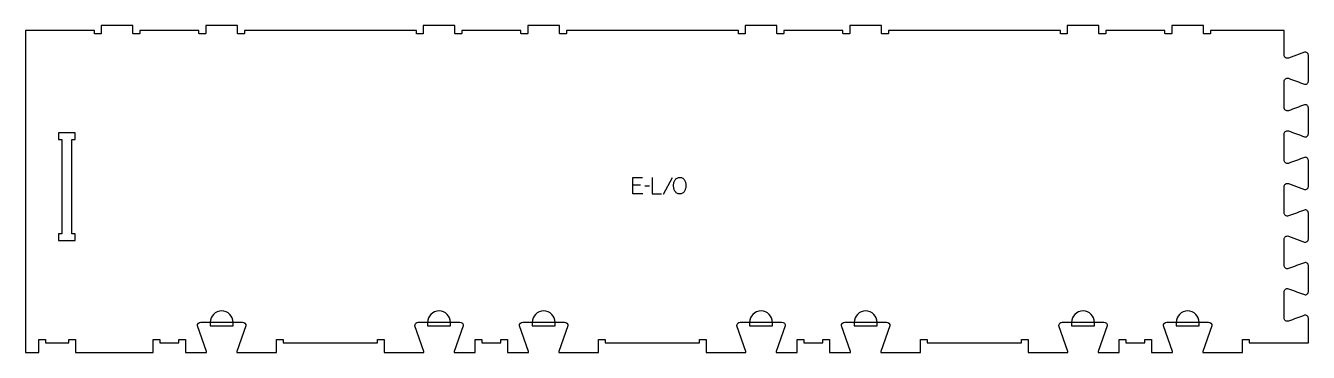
# Model space of a CAD drawing. Extents: x 0 to 2390, y 0 to 608.
import ezdxf

# ---------------------------------------------------------------- set-up
doc = ezdxf.new("R2010")
doc.units = 0
for name, color, linetype in [('1_ANYTOOL_1MMDEEP_LABELS_S', 2, 'CONTINUOUS'), ('3_ANYTOOL_CUTTHROUGH_INSID', 4, 'CONTINUOUS'), ('4_ANYTOOL_CUTTHROUGH_OUTSI', 5, 'CONTINUOUS'), ('5_ANYTOOL_HALF_MILL_9MM_IN', 3, 'CONTINUOUS')]:
    doc.layers.add(name, color=color, linetype=linetype)

msp = doc.modelspace()

# ---------------------------------------------------------------- linework, layer by layer
at = {"layer": '1_ANYTOOL_1MMDEEP_LABELS_S'}
for p, q in [((1145.925553, 311.620093), (1131.26841, 311.620093)), ((1204.811267, 325.077236), (1187.625553, 294.305808)), ((1162.425553, 309.434379), (1153.639839, 309.348665))]:
    msp.add_line(p, q, dxfattribs=at)
for points in [[(1150.211267, 295.548665), (1131.26841, 295.548665), (1131.26841, 325.548665), (1149.096982, 325.548665)], [(1167.56841, 325.548665), (1167.56841, 295.548665), (1184.66841, 295.548665)]]:
    msp.add_lwpolyline(points, dxfattribs=at)
msp.add_lwpolyline([(1219.16841, 325.891522, -0.064784), (1221.842365, 325.543601, -0.088904), (1224.26841, 324.412951, -0.05419), (1226.190975, 322.720821, -0.051179), (1227.71841, 320.662951, -0.041653), (1228.90061, 318.234178, -0.036749), (1229.689839, 315.648665, -0.024892), (1230.147618, 313.029402, -0.030823), (1230.311267, 310.377236, -0.034269), (1230.134748, 307.80474, -0.031918), (1229.620196, 305.277236, -0.031725), (1228.732009, 302.66784, -0.026303), (1227.546982, 300.177236, -0.058719), (1226.023201, 298.015489, -0.077745), (1223.984482, 296.352236, -0.077243), (1221.497493, 295.373399, -0.055252), (1218.825553, 295.077236, -0.054051), (1216.071628, 295.375815, -0.077615), (1213.50591, 296.373665, -0.078558), (1211.430837, 298.060738, -0.060481), (1209.889839, 300.262951, -0.02629), (1208.703178, 302.80217, -0.031299), (1207.816624, 305.459379, -0.031469), (1207.301586, 308.046195, -0.033416), (1207.125553, 310.677236, -0.032847), (1207.304231, 313.394185, -0.035049), (1207.848767, 316.061165, -0.03503), (1208.764741, 318.638204, -0.032231), (1210.01841, 321.070093, -0.062518), (1211.640299, 323.137188, -0.074052), (1213.752339, 324.686165, -0.072322), (1216.379192, 325.617056, -0.049083)], format="xyb", close=True, dxfattribs=at)
at = {"layer": '3_ANYTOOL_CUTTHROUGH_INSID'}
msp.add_lwpolyline([(67.5, 221), (61.5, 221), (61.5, 208.5), (92, 208.5), (92, 221), (86, 221), (86, 396.5), (92, 396.5), (92, 409), (61.5, 409), (61.5, 396.5), (67.5, 396.5)], close=True, dxfattribs=at)
at = {"layer": '4_ANYTOOL_CUTTHROUGH_OUTSI'}
msp.add_lwpolyline([(237.5, 0), (237.5, 23.75, -0.414214), (237.75, 24), (249.75, 24, -0.414214), (250, 23.75), (250, 18), (285.5, 18), (285.5, 23.75, -0.414214), (285.75, 24), (297.75, 24, -0.414214), (298, 23.75), (298, 0), (337.097479, 0, 0.06141), (336.862569, 1.39487), (319.967035, 49.667412, -0.084368), (319.953, 49.75, -0.414214), (326.203, 56), (404.203, 56, -0.414214), (410.453, 49.75, -0.084368), (410.438965, 49.667412), (393.539852, 1.383805, 0.061178), (393.308437, 0), (467.5, 0), (467.5, 23.75, -0.414214), (467.75, 24), (479.75, 24, -0.414214), (480, 23.75), (480, 18), (655.5, 18), (655.5, 23.75, -0.414214), (655.75, 24), (667.75, 24, -0.414214), (668, 23.75), (668, 0), (742.191479, 0, 0.06141), (741.956569, 1.39487), (725.061035, 49.667412, -0.084368), (725.047, 49.75, -0.414214), (731.297, 56), (809.297, 56, -0.414214), (815.547, 49.75, -0.084368), (815.532965, 49.667412), (798.633852, 1.383805, 0.061178), (798.402437, 0), (837.5, 0), (837.5, 23.75, -0.414214), (837.75, 24), (849.75, 24, -0.414214), (850, 23.75), (850, 18), (885.5, 18), (885.5, 23.75, -0.414214), (885.75, 24), (897.75, 24, -0.414214), (898, 23.75), (898, 0), (937.097479, 0, 0.06141), (936.862569, 1.39487), (919.967035, 49.667412, -0.084368), (919.953, 49.75, -0.414214), (926.203, 56), (1004.203, 56, -0.414214), (1010.453, 49.75, -0.084368), (1010.438965, 49.667412), (993.539852, 1.383805, 0.061178), (993.308437, 0), (1067.5, 0), (1067.5, 23.75, -0.414214), (1067.75, 24), (1079.75, 24, -0.414214), (1080, 23.75), (1080, 18), (1255.5, 18), (1255.5, 23.75, -0.414214), (1255.75, 24), (1267.75, 24, -0.414214), (1268, 23.75), (1268, 0), (1342.191479, 0, 0.06141), (1341.956569, 1.39487), (1325.061035, 49.667412, -0.084368), (1325.047, 49.75, -0.414214), (1331.297, 56), (1409.297, 56, -0.414214), (1415.547, 49.75, -0.084368), (1415.532965, 49.667412), (1398.633852, 1.383805, 0.061178), (1398.402437, 0), (1437.5, 0), (1437.5, 23.75, -0.414214), (1437.75, 24), (1449.75, 24, -0.414214), (1450, 23.75), (1450, 18), (1485.5, 18), (1485.5, 23.75, -0.414214), (1485.75, 24), (1497.75, 24, -0.414214), (1498, 23.75), (1498, 0), (1537.097479, 0, 0.06141), (1536.862569, 1.39487), (1519.967035, 49.667412, -0.084368), (1519.953, 49.75, -0.414214), (1526.203, 56), (1604.203, 56, -0.414214), (1610.453, 49.75, -0.084368), (1610.438965, 49.667412), (1593.539852, 1.383805, 0.061178), (1593.308437, 0), (1667.5, 0), (1667.5, 23.75, -0.414214), (1667.75, 24), (1679.75, 24, -0.414214), (1680, 23.75), (1680, 18), (1855.5, 18), (1855.5, 23.75, -0.414214), (1855.75, 24), (1867.75, 24, -0.414214), (1868, 23.75), (1868, 0), (1942.191479, 0, 0.06141), (1941.956569, 1.39487), (1925.061035, 49.667412, -0.084368), (1925.047, 49.75, -0.414214), (1931.297, 56), (2009.297, 56, -0.414214), (2015.547, 49.75, -0.084368), (2015.532965, 49.667412), (1998.633852, 1.383805, 0.061178), (1998.402437, 0), (2037.5, 0), (2037.5, 23.75, -0.414214), (2037.75, 24), (2049.75, 24, -0.414214), (2050, 23.75), (2050, 18), (2085.5, 18), (2085.5, 23.75, -0.414214), (2085.75, 24), (2097.75, 24, -0.414214), (2098, 23.75), (2098, 0), (2137.097479, 0, 0.06141), (2136.862569, 1.39487), (2119.967035, 49.667412, -0.084368), (2119.953, 49.75, -0.414214), (2126.203, 56), (2204.203, 56, -0.414214), (2210.453, 49.75, -0.084368), (2210.438965, 49.667412), (2193.539852, 1.383805, 0.061178), (2193.308437, 0), (2267.5, 0), (2267.5, 23.75, -0.414214), (2267.75, 24), (2279.75, 24, -0.414214), (2280, 23.75), (2280, 18), (2390.110808, 18), (2390.110808, 63.502619, 0.237079), (2387.793159, 68.115804, 0.237104), (2382.708642, 69.009892, -0.000004), (2352.947441, 58.015294, -0.015604), (2352.932645, 58.010347, -0.237079), (2347.405905, 58.98243, -0.237079), (2344.886721, 63.996762), (2344.887177, 112.502847, -0.237079), (2347.406361, 117.517176, -0.237077), (2352.932955, 118.489261, -0.015611), (2352.947756, 118.484312, 0.000004), (2382.72343, 107.484329, 0.236337), (2387.793159, 108.383351, 0.237079), (2390.110808, 112.996536), (2390.111264, 161.502621, 0.237079), (2387.793615, 166.115804, 0.237104), (2382.709098, 167.009892, -0.000004), (2352.947896, 156.015294, -0.015604), (2352.933101, 156.010347, -0.237079), (2347.406361, 156.98243, -0.237079), (2344.887177, 161.996762), (2344.887633, 210.502847, -0.237079), (2347.406817, 215.517176, -0.237077), (2352.93341, 216.489261, -0.015611), (2352.948212, 216.484312), (2382.723885, 205.484329, 0.236337), (2387.793615, 206.383351, 0.237079), (2390.111264, 210.996536), (2390.11172, 259.502621, 0.237079), (2387.79407, 264.115804, 0.237104), (2382.709554, 265.009892, -0.000004), (2352.948352, 254.015294, -0.015604), (2352.933557, 254.010347, -0.237079), (2347.406817, 254.98243, -0.237079), (2344.887633, 259.996762), (2344.888088, 308.502847, -0.237079), (2347.407273, 313.517176, -0.237077), (2352.933866, 314.489261, -0.015611), (2352.948668, 314.484312), (2382.724341, 303.484329, 0.236337), (2387.79407, 304.38335, 0.237079), (2390.11172, 308.996536), (2390.112176, 357.502621, 0.237079), (2387.794526, 362.115804, 0.237104), (2382.71001, 363.009892, -0.000004), (2352.948808, 352.015294, -0.015604), (2352.934013, 352.010347, -0.237079), (2347.407273, 352.98243, -0.237079), (2344.888088, 357.996762), (2344.888544, 406.502847, -0.237079), (2347.407728, 411.517176, -0.237077), (2352.934322, 412.489261, -0.015611), (2352.949123, 412.484312, 0.000004), (2382.724797, 401.484329, 0.236337), (2387.794526, 402.38335, 0.237079), (2390.112176, 406.996536), (2390.112632, 455.502621, 0.237079), (2387.794982, 460.115804, 0.237104), (2382.710466, 461.009892, -0.000004), (2352.949264, 450.015294, -0.015604), (2352.934468, 450.010347, -0.237079), (2347.407728, 450.98243, -0.237079), (2344.888544, 455.996762), (2344.889, 504.502847, -0.237079), (2347.408184, 509.517176, -0.237077), (2352.934778, 510.489261, -0.015611), (2352.949579, 510.484312, 0.000004), (2382.725253, 499.484329, 0.236337), (2387.794982, 500.38335, 0.237079), (2390.112632, 504.996536), (2390.113087, 553.502621, 0.237079), (2387.795438, 558.115804, 0.237104), (2382.710921, 559.009892), (2352.94972, 548.015294, -0.015604), (2352.934924, 548.010347, -0.502397), (2344.889, 553.996761), (2344.889, 599.5), (2207.5, 599.5), (2207.5, 593.75, -0.414214), (2207.25, 593.5), (2195.25, 593.5, -0.414214), (2195, 593.75), (2195, 608.5), (2135.5, 608.5), (2135.5, 593.75, -0.414214), (2135.25, 593.5), (2123.25, 593.5, -0.414214), (2123, 593.75), (2123, 599.5), (2012.5, 599.5), (2012.5, 593.75, -0.414214), (2012.25, 593.5), (2000.25, 593.5, -0.414214), (2000, 593.75), (2000, 608.5), (1940.5, 608.5), (1940.5, 593.75, -0.414214), (1940.25, 593.5), (1928.25, 593.5, -0.414214), (1928, 593.75), (1928, 599.5), (1607.5, 599.5), (1607.5, 593.75, -0.414214), (1607.25, 593.5), (1595.25, 593.5, -0.414214), (1595, 593.75), (1595, 608.5), (1535.5, 608.5), (1535.5, 593.75, -0.414214), (1535.25, 593.5), (1523.25, 593.5, -0.414214), (1523, 593.75), (1523, 599.5), (1412.5, 599.5), (1412.5, 593.75, -0.414214), (1412.25, 593.5), (1400.25, 593.5, -0.414214), (1400, 593.75), (1400, 608.5), (1340.5, 608.5), (1340.5, 593.75, -0.414214), (1340.25, 593.5), (1328.25, 593.5, -0.414214), (1328, 593.75), (1328, 599.5), (1007.5, 599.5), (1007.5, 593.75, -0.414214), (1007.25, 593.5), (995.25, 593.5, -0.414214), (995, 593.75), (995, 608.5), (935.5, 608.5), (935.5, 593.75, -0.414214), (935.25, 593.5), (923.25, 593.5, -0.414214), (923, 593.75), (923, 599.5), (812.5, 599.5), (812.5, 593.75, -0.414214), (812.25, 593.5), (800.25, 593.5, -0.414214), (800, 593.75), (800, 608.5), (740.5, 608.5), (740.5, 593.75, -0.414214), (740.25, 593.5), (728.25, 593.5, -0.414214), (728, 593.75), (728, 599.5), (407.5, 599.5), (407.5, 593.75, -0.414214), (407.25, 593.5), (395.25, 593.5, -0.414214), (395, 593.75), (395, 608.5), (335.5, 608.5), (335.5, 593.75, -0.414214), (335.25, 593.5), (323.25, 593.5, -0.414214), (323, 593.75), (323, 599.5), (212.5, 599.5), (212.5, 593.75, -0.414214), (212.25, 593.5), (200.25, 593.5, -0.414214), (200, 593.75), (200, 608.5), (140.5, 608.5), (140.5, 593.75, -0.414214), (140.25, 593.5), (128.25, 593.5, -0.414214), (128, 593.75), (128, 599.5), (0, 599.5), (0, 0), (24.5, 0), (24.5, 23.75, -0.414214), (24.75, 24), (36.75, 24, -0.414214), (37, 23.75), (37, 18), (80.5, 18), (80.5, 23.75, -0.414214), (80.75, 24), (92.75, 24, -0.414214), (93, 23.75), (93, 0)], format="xyb", close=True, dxfattribs=at)
at = {"layer": '5_ANYTOOL_HALF_MILL_9MM_IN'}
for points in [[(386.453, 55.75, 1), (343.953, 55.75), (343.953, 49.5), (386.453, 49.5)], [(791.546998, 55.76, 0.999765), (749.047, 55.75), (749.047, 49.5), (791.547, 49.5)], [(986.453, 55.75, 1), (943.953, 55.75), (943.953, 49.5), (986.453, 49.5)], [(1391.546998, 55.76, 0.999765), (1349.047, 55.75), (1349.047, 49.5), (1391.547, 49.5)], [(1586.453, 55.75, 1), (1543.953, 55.75), (1543.953, 49.5), (1586.453, 49.5)], [(1991.547, 55.5), (1991.547, 55.75, 1), (1949.047, 55.75), (1949.047, 49.5), (1991.547, 49.5)], [(2186.453, 55.75, 1), (2143.953, 55.75), (2143.953, 49.5), (2186.453, 49.5)]]:
    msp.add_lwpolyline(points, format="xyb", close=True, dxfattribs=at)

doc.saveas('drawing.dxf')
